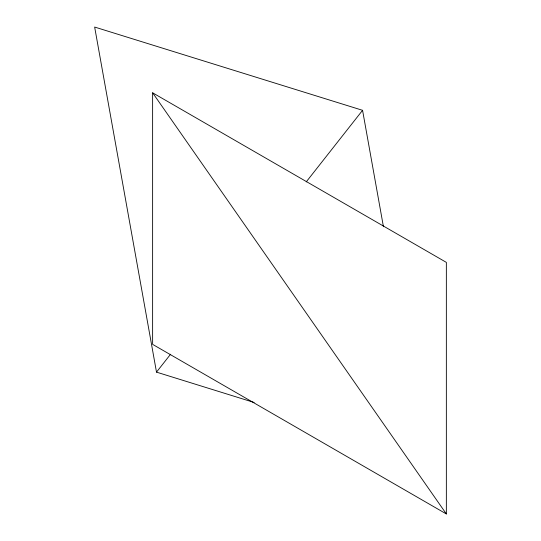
<?xml version="1.0" encoding="UTF-8"?>
<svg xmlns="http://www.w3.org/2000/svg" width="541" height="541" viewBox="0 0 541 541"><rect width="100%" height="100%" fill="white"/><g stroke="black" fill="none" stroke-linecap="round" stroke-linejoin="round"><path stroke-width="0.81" d="M254.148 402.477L156.498 372.127L170.584 354.233M306.226 181.898L362.565 110.31L94.648 27.05L156.498 372.127M152.623 92.802L446.352 262.385L446.352 513.95L152.623 344.367L152.623 92.802L446.352 513.95M362.565 110.31L383.434 226.72"/></g></svg>
